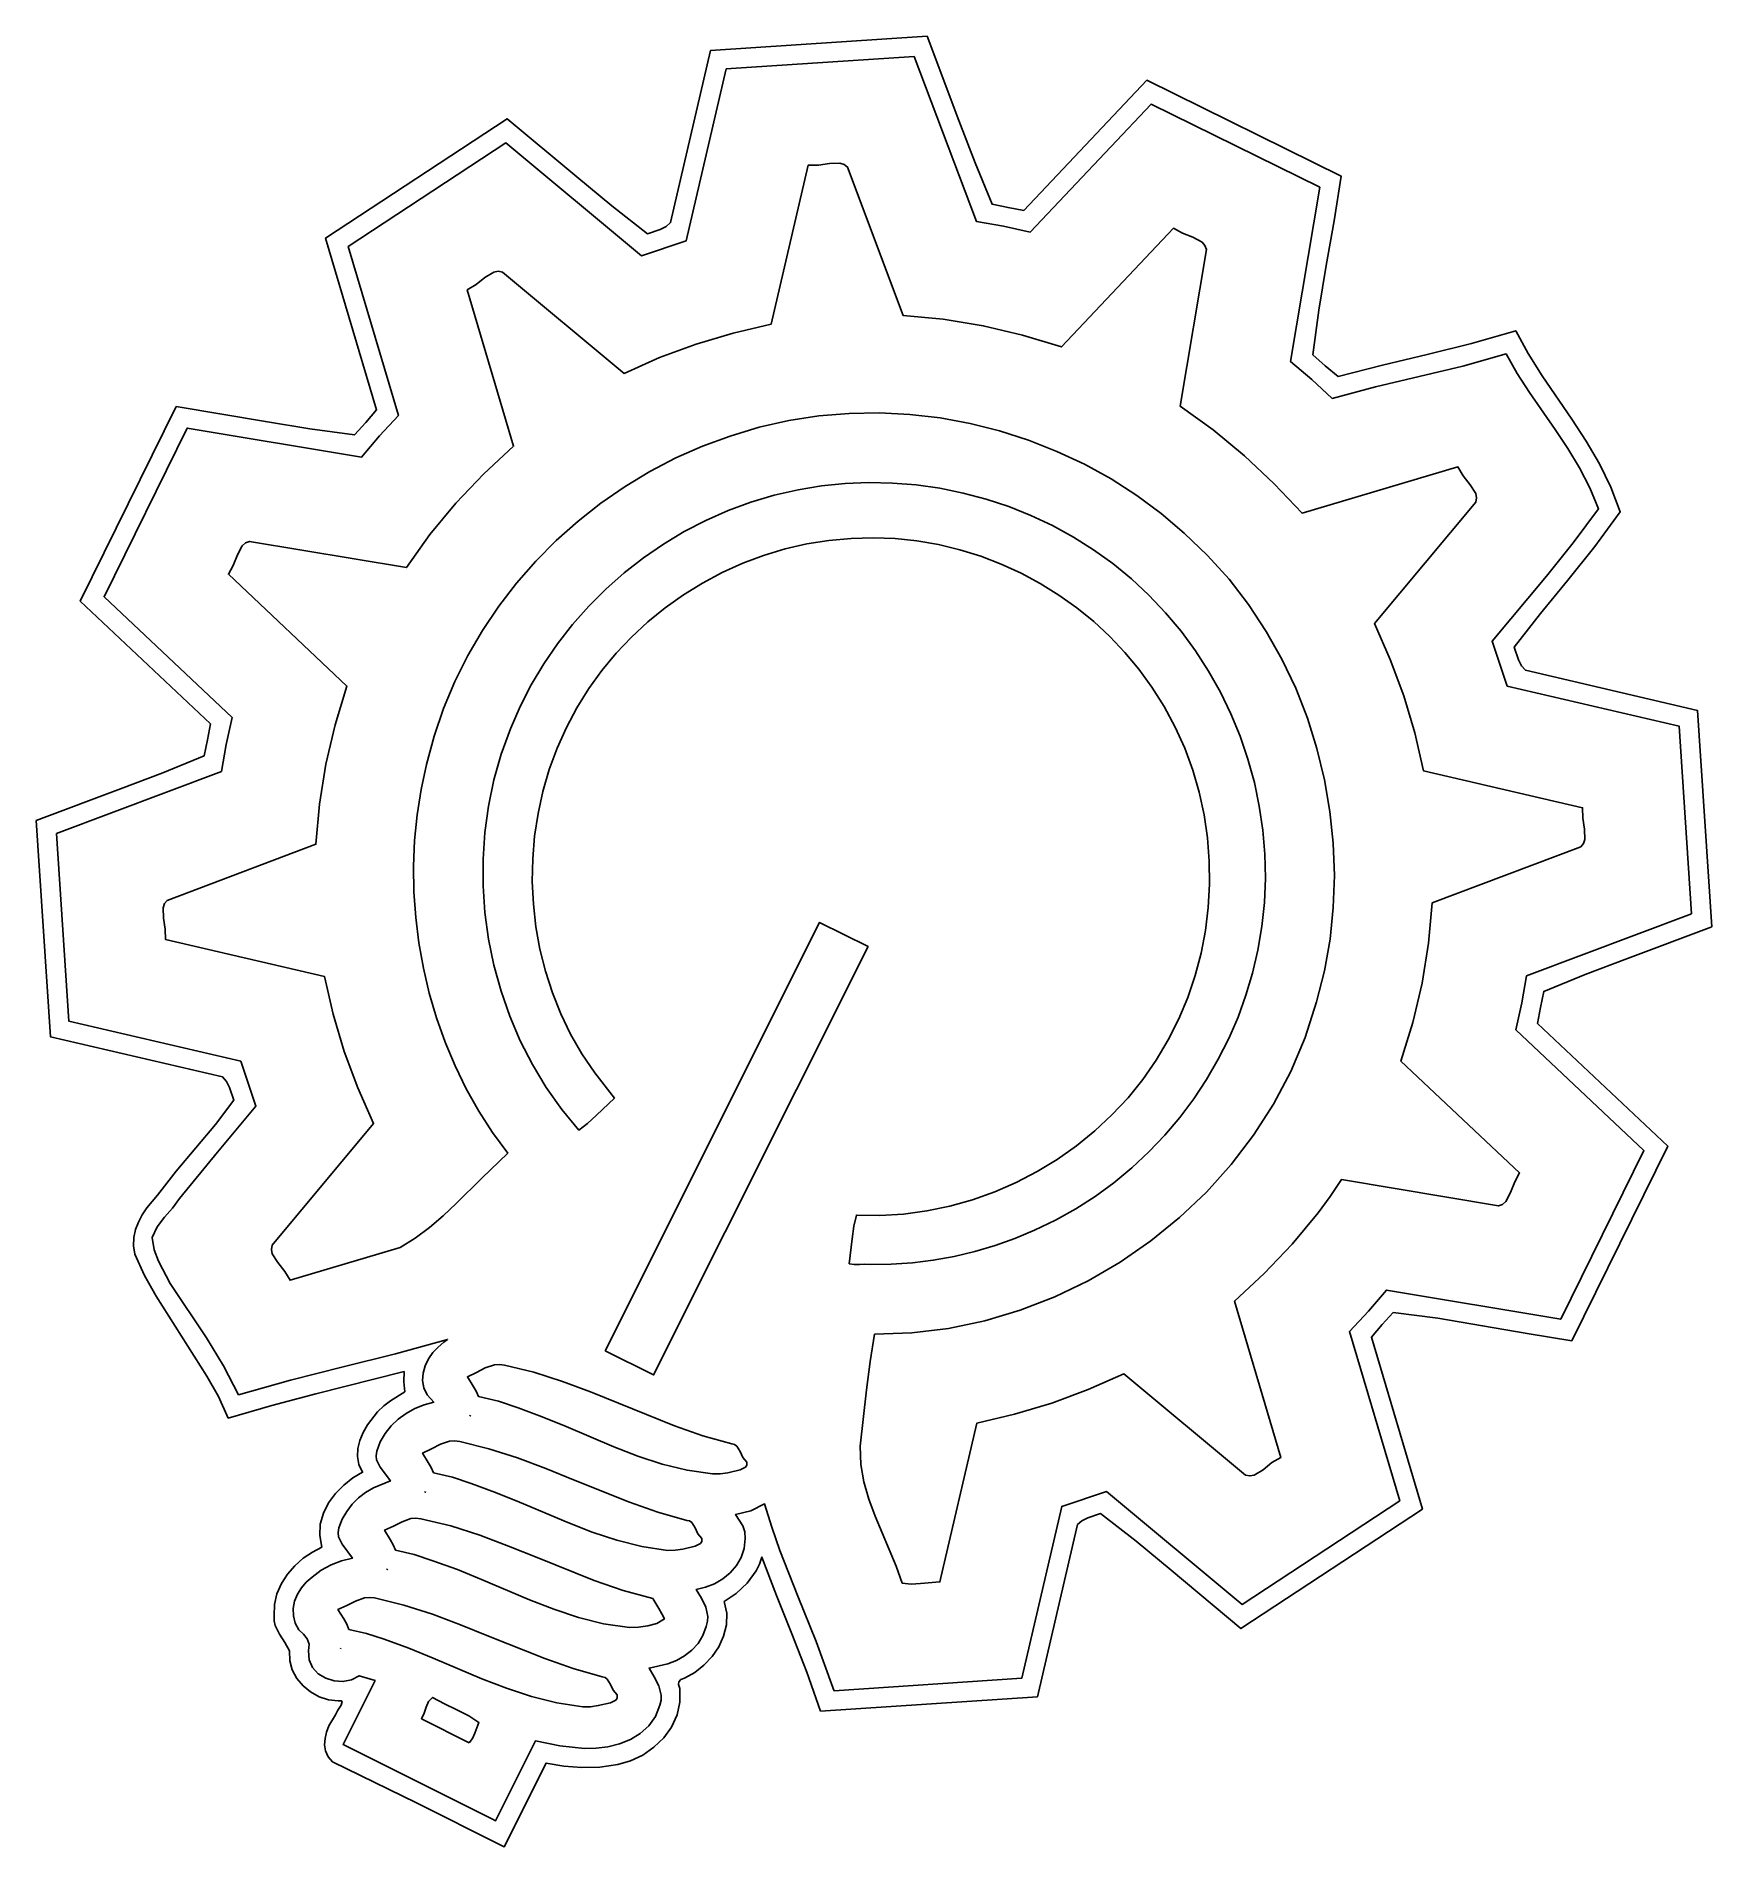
# Model space of a CAD drawing. Extents: x -8 to 151, y -9 to 163.
import ezdxf

# ---------------------------------------------------------------- set-up
doc = ezdxf.new("R2010")
doc.units = 0
for name, color, linetype in [('gear_bulb', 7, 'CONTINUOUS'), ('inside_edge', 7, 'CONTINUOUS'), ('nova-labs_logo', 7, 'CONTINUOUS'), ('outside_edge', 7, 'CONTINUOUS')]:
    doc.layers.add(name, color=color, linetype=linetype)

msp = doc.modelspace()

# ---------------------------------------------------------------- linework, layer by layer
at = {"layer": 'gear_bulb', "color": 7}
for points in [[(74.130936, 16.295701), (73.551912, 17.891073), (72.895991, 19.47357), (71.551871, 22.639731), (70.962874, 24.243283), (70.495388, 25.873745), (70.199015, 27.54106), (70.123359, 29.255172), (70.748575, 34.606271), (71.078816, 37.270872), (71.509469, 39.870987), (75.023369, 39.991784), (78.503789, 40.419484), (81.932215, 41.141085), (85.290137, 42.143584), (88.559044, 43.413987), (91.720426, 44.939287), (94.755774, 46.706486), (97.646571, 48.702585), (100.374312, 50.914582), (102.920483, 53.329476), (105.266573, 55.934268), (107.394073, 58.715956), (109.28447, 61.661541), (110.919254, 64.758021), (112.279914, 67.992397), (113.34794, 71.351668), (114.095713, 74.29595), (114.625488, 77.284605), (114.940254, 80.303262), (115.042997, 83.337549), (114.936704, 86.373097), (114.624362, 89.395535), (114.10896, 92.390492), (113.393485, 95.343597), (112.480923, 98.24048), (111.374263, 101.066771), (110.076491, 103.8081), (108.590594, 106.450094), (106.919562, 108.978383), (105.066379, 111.378597), (103.034036, 113.636367), (100.825516, 115.737319), (98.634696, 117.610425), (96.321498, 119.326907), (93.897936, 120.883231), (91.376025, 122.275856), (88.767779, 123.501242), (86.085211, 124.555855), (83.340339, 125.436152), (80.545174, 126.138597), (77.71173, 126.65965), (74.852024, 126.995772), (71.978069, 127.143427), (69.101881, 127.099073), (66.235472, 126.859175), (63.390858, 126.420193), (60.580052, 125.778586), (57.815069, 124.930819), (55.217621, 123.987083), (52.689161, 122.875182), (50.237809, 121.602604), (47.871682, 120.176842), (45.598894, 118.605391), (43.427568, 116.895736), (41.365817, 115.055372), (39.421759, 113.091791), (37.603515, 111.012484), (35.919197, 108.824941), (34.376929, 106.536654), (32.984822, 104.155116), (31.750998, 101.687817), (30.683573, 99.14225), (29.790663, 96.525902), (29.080388, 93.84627), (28.567465, 91.469026), (28.192945, 89.066287), (27.955561, 86.645656), (27.854038, 84.214733), (27.887109, 81.781118), (28.053502, 79.352412), (28.351949, 76.936215), (28.781178, 74.540128), (29.339919, 72.171751), (30.0269, 69.838685), (30.840854, 67.548531), (31.780509, 65.308889), (32.844594, 63.127359), (34.031841, 61.011543), (35.340979, 58.96904), (36.770737, 57.007452), (34.312771, 54.665018), (31.896525, 52.258542), (30.656583, 51.095137), (29.370113, 49.992342), (28.018128, 48.975695), (26.581646, 48.070736), (16.159759, 44.98029), (15.657263, 45.814499), (14.985861, 46.657905), (14.476624, 47.492482), (14.386275, 47.900825), (14.460616, 48.300201), (24.068995, 59.838552), (22.570748, 63.198456), (21.287918, 66.648421), (20.234003, 70.172342), (19.422505, 73.754112), (4.35461, 77.263635), (4.333734, 78.230397), (4.168338, 79.290161), (4.139516, 80.262041), (4.264163, 80.6585), (4.528367, 80.965156), (18.599339, 86.277816), (18.93365, 90.088268), (19.556753, 93.863985), (20.436995, 97.593524), (21.542727, 101.265444), (10.319084, 111.852933), (10.785222, 112.700953), (11.173026, 113.701837), (11.634987, 114.558007), (11.941433, 114.838831), (12.323608, 114.971885), (27.177177, 112.489514), (29.399233, 115.625076), (31.84315, 118.592186), (34.490266, 121.381012), (37.321919, 123.98171), (32.927757, 138.792154), (33.764682, 139.291755), (34.611118, 139.959476), (35.448409, 140.465544), (35.857798, 140.554902), (36.257904, 140.480181), (47.786022, 130.879075), (51.151426, 132.375464), (54.599264, 133.649521), (58.120863, 134.704569), (61.707557, 135.543925), (65.213666, 150.592608), (66.183004, 150.613855), (67.244372, 150.778523), (68.218292, 150.806904), (68.616372, 150.682574), (68.925286, 150.419277), (74.197532, 136.377336), (78.011561, 136.007394), (81.78962, 135.391159), (85.522275, 134.520744), (89.200104, 133.388264), (99.802536, 144.627705), (100.650554, 144.161565), (101.65144, 143.773763), (102.507612, 143.311802), (102.788432, 143.005354), (102.921482, 142.623181), (100.439546, 127.773881), (103.577788, 125.536672), (106.544318, 123.075295), (109.342933, 120.429588), (111.977423, 117.639385), (126.736634, 122.017748), (127.239143, 121.18343), (127.910504, 120.33991), (128.419717, 119.505226), (128.51008, 119.096832), (128.435781, 118.697408), (118.844476, 107.179553), (120.317185, 103.795057), (121.600036, 100.347186), (122.659685, 96.832125), (123.462787, 93.246061), (138.54221, 89.73355), (138.563077, 88.766788), (138.728472, 87.707024), (138.757294, 86.735144), (138.632647, 86.338686), (138.368443, 86.03203), (124.311988, 80.72492), (123.959629, 76.911451), (123.34301, 73.134526), (122.467881, 69.407705), (121.339994, 65.744549), (132.577727, 55.144678), (132.111478, 54.296654), (131.723543, 53.295794), (131.261462, 52.439637), (130.954973, 52.158803), (130.572775, 52.025721), (115.702555, 54.510659), (114.632668, 52.914765), (113.495825, 51.366999), (111.043815, 48.408346), (108.391608, 45.619689), (105.584283, 42.986015), (109.96948, 28.205458), (109.132553, 27.705854), (108.286123, 27.038138), (107.44883, 26.532068), (107.039436, 26.442703), (106.639317, 26.517409), (95.107802, 36.119818), (91.740463, 34.619232), (88.28826, 33.346031), (84.765766, 32.292017), (81.187546, 31.448992), (77.685282, 16.413545), (75.861168, 16.262308), (74.958883, 16.210076), (74.130928, 16.295707)], [(71.086775, 46.463736), (70.590786, 46.510918), (70.08455, 46.483701), (69.585446, 46.465929), (69.110853, 46.541443), (69.388573, 48.916983), (69.539102, 50.090763), (69.779883, 51.156339), (72.016272, 51.119649), (74.243273, 51.251149), (76.45172, 51.545515), (78.632445, 51.997423), (80.77628, 52.601554), (82.874059, 53.352582), (84.916614, 54.245186), (86.894777, 55.274046), (88.799381, 56.433838), (90.621259, 57.71924), (92.351244, 59.124928), (93.980167, 60.645584), (95.498862, 62.275882), (96.898163, 64.010501), (98.168897, 65.844117), (99.301904, 67.77141), (100.299983, 69.734322), (101.151156, 71.761008), (101.855617, 73.841369), (102.413558, 75.965316), (102.825173, 78.122749), (103.090656, 80.303582), (103.210203, 82.497714), (103.184002, 84.695053), (103.01225, 86.885506), (102.69514, 89.05898), (102.232865, 91.205379), (101.625619, 93.31461), (100.873593, 95.37658), (99.976983, 97.381192), (98.935982, 99.318353), (97.750783, 101.177972), (96.53534, 102.863301), (95.210087, 104.459903), (93.782476, 105.963771), (92.259962, 107.370896), (90.649999, 108.67727), (88.96004, 109.878886), (87.197539, 110.971735), (85.36995, 111.95181), (83.484727, 112.815102), (81.549325, 113.557604), (79.571195, 114.175307), (77.557794, 114.664203), (75.516573, 115.020285), (73.454989, 115.239544), (71.380493, 115.317973), (69.30054, 115.251563), (67.18386, 115.065768), (65.089291, 114.732602), (63.024411, 114.256964), (60.996798, 113.643753), (59.014031, 112.897866), (57.083689, 112.024202), (55.213349, 111.027658), (53.410591, 109.913132), (51.682994, 108.685524), (50.038135, 107.34973), (48.483594, 105.910648), (47.026946, 104.373178), (45.675774, 102.742217), (44.437656, 101.022662), (43.320168, 99.219413), (42.330889, 97.337367), (41.444828, 95.37212), (40.700681, 93.351964), (40.098129, 91.286409), (39.636848, 89.184958), (39.316523, 87.057123), (39.136831, 84.912409), (39.097453, 82.760324), (39.198071, 80.61038), (39.438363, 78.47208), (39.818009, 76.354934), (40.336691, 74.268448), (40.99409, 72.222134), (41.789883, 70.225497), (42.723754, 68.288043), (43.79538, 66.419283), (45.004442, 64.628725), (46.87704, 62.245492), (45.179493, 60.621453), (44.332878, 59.831527), (43.502007, 59.201772), (41.885896, 61.165933), (40.422262, 63.23761), (39.11303, 65.405543), (37.960133, 67.658467), (36.965496, 69.985118), (36.131051, 72.374233), (35.458724, 74.814548), (34.950446, 77.2948), (34.608144, 79.803725), (34.433746, 82.330058), (34.429178, 84.862538), (34.596377, 87.389899), (34.937267, 89.900878), (35.453779, 92.384213), (36.147839, 94.828637), (37.021377, 97.222889), (37.942457, 99.342698), (38.99831, 101.395553), (40.182381, 103.37564), (41.488113, 105.277146), (42.908954, 107.094258), (44.438347, 108.821164), (46.069738, 110.452049), (47.796568, 111.981102), (49.612288, 113.402508), (51.510337, 114.710455), (53.484163, 115.899129), (55.527209, 116.962718), (57.632921, 117.895408), (59.794743, 118.691387), (62.00612, 119.34484), (64.260497, 119.849956), (66.479071, 120.224091), (68.715669, 120.455932), (70.962344, 120.547467), (73.211149, 120.500685), (75.454136, 120.317574), (77.68336, 120.000123), (79.890872, 119.55032), (82.068726, 118.970153), (84.208975, 118.261612), (86.303672, 117.426683), (88.344869, 116.467357), (90.324621, 115.385622), (92.23498, 114.183465), (94.068, 112.862876), (95.815731, 111.425842), (97.47023, 109.874353), (99.060084, 108.21287), (100.536056, 106.455279), (101.895548, 104.609574), (103.135959, 102.683752), (104.254687, 100.685809), (105.249133, 98.62374), (106.116698, 96.505545), (106.854779, 94.339216), (107.460779, 92.132751), (107.932096, 89.894143), (108.266131, 87.631393), (108.460281, 85.352495), (108.511949, 83.065444), (108.418534, 80.778237), (108.177435, 78.498871), (107.786051, 76.235341), (107.293252, 74.085252), (106.667959, 71.972056), (105.914897, 69.901922), (105.038787, 67.881013), (104.044352, 65.915498), (102.936315, 64.011546), (101.719402, 62.175318), (100.398331, 60.412987), (98.97783, 58.730715), (97.462618, 57.134674), (95.857422, 55.631028), (94.166959, 54.225943), (92.395959, 52.925586), (90.54914, 51.736126), (88.631228, 50.663728), (86.646944, 49.71456), (84.796908, 48.942701), (82.907826, 48.272071), (80.985652, 47.704269), (79.036338, 47.240898), (77.065839, 46.883558), (75.080108, 46.633851), (73.0851, 46.493378), (71.086768, 46.463738)], [(45.996684, 38.311764), (66.295989, 78.885184), (70.882278, 76.588624), (50.582546, 36.016911), (45.996684, 38.311764)], [(56.154767, 26.632156), (53.749454, 26.991316), (51.401012, 27.575565), (49.096005, 28.332868), (46.820995, 29.211186), (42.307217, 31.122724), (40.041575, 32.051871), (37.75218, 32.893886), (35.883145, 33.538834), (33.996098, 33.979954), (33.787642, 34.482578), (33.501522, 34.963878), (32.956476, 35.847857), (33.810893, 36.234037), (34.642711, 36.673307), (35.507404, 36.975021), (35.969415, 37.014717), (36.46045, 36.948532), (39.230763, 36.265218), (41.941224, 35.396167), (44.610178, 34.398367), (47.255969, 33.328803), (52.551448, 31.202333), (55.237826, 30.2594), (57.974425, 29.47265), (58.249728, 29.412291), (58.461101, 29.25793), (58.764582, 28.767376), (59.029914, 28.201334), (59.402143, 27.760156), (59.396716, 27.474492), (59.272162, 27.264198), (58.778458, 27.010061), (57.602125, 26.749994), (56.881682, 26.649912), (56.154767, 26.632156)], [(51.891887, 19.398761), (49.457656, 19.766363), (47.082822, 20.361259), (44.753329, 21.130453), (42.455118, 22.020947), (37.896324, 23.953852), (35.607627, 24.890269), (33.293988, 25.736002), (31.523768, 26.332582), (29.741331, 26.741435), (29.532709, 27.247119), (29.242595, 27.731635), (28.707685, 28.619158), (29.565576, 29.005036), (30.399746, 29.444497), (31.267296, 29.744217), (31.73143, 29.781259), (32.225321, 29.710868), (34.991093, 29.024384), (37.698387, 28.153581), (40.365128, 27.15522), (43.009242, 26.086062), (48.301294, 23.962403), (50.985083, 23.021424), (53.717949, 22.236693), (53.994371, 22.178443), (54.206687, 22.025539), (54.51133, 21.536318), (54.776532, 20.970122), (55.146949, 20.528042), (55.138163, 20.241869), (55.010946, 20.031799), (54.514161, 19.778979), (53.341807, 19.515745), (52.620063, 19.415953), (51.891887, 19.39876)], [(48.289711, 12.084276), (45.848573, 12.450151), (43.470048, 13.044516), (41.139434, 13.813993), (38.842033, 14.705203), (34.288062, 16.63931), (32.002092, 17.57545), (29.690531, 18.419809), (27.920774, 19.017368), (26.137873, 19.427804), (25.928823, 19.931066), (25.641961, 20.41302), (25.100813, 21.297842), (25.943375, 21.675999), (26.759804, 22.112723), (27.608428, 22.417175), (28.06304, 22.460162), (28.547575, 22.398517), (31.368521, 21.712925), (34.130734, 20.827819), (36.852445, 19.806049), (39.551883, 18.710468), (44.956856, 16.549279), (47.69885, 15.609374), (50.491489, 14.847065), (51.081499, 13.879541), (51.373995, 13.39479), (51.596861, 12.897614), (50.873169, 12.473157), (50.033047, 12.233758), (49.148044, 12.122952), (48.289711, 12.084276)], [(43.888082, 4.569103), (41.417395, 4.948004), (39.009441, 5.55522), (36.64955, 6.337117), (34.323047, 7.240058), (29.711521, 9.194536), (27.397152, 10.1388), (25.057483, 10.989567), (23.399264, 11.536146), (21.732828, 11.910497), (21.524397, 12.414524), (21.236991, 12.897268), (20.694061, 13.783524), (21.538529, 14.162588), (22.358443, 14.599024), (23.210098, 14.903092), (23.665421, 14.946194), (24.149788, 14.885053), (26.921185, 14.210746), (29.635118, 13.345722), (32.309391, 12.348155), (34.961809, 11.276221), (40.272298, 9.141952), (42.965978, 8.195967), (45.709021, 7.408316), (45.984678, 7.347259), (46.196485, 7.192954), (46.500803, 6.703784), (46.76648, 6.139185), (47.13802, 5.697531), (47.13045, 5.4075), (47.003489, 5.195564), (46.506538, 4.943454), (45.346541, 4.688649), (44.6206, 4.587164), (43.888082, 4.569103)], [(33.111894, 1.171654), (28.618679, 3.44089), (28.863942, 3.962201), (29.049608, 4.551572), (29.279501, 5.092604), (29.657447, 5.468899), (30.76581, 4.862388), (31.951149, 4.302676), (33.085403, 3.732615), (34.040509, 3.095061), (33.650539, 2.07428), (33.436806, 1.574536), (33.111894, 1.171654)]]:
    msp.add_lwpolyline(points, close=True, dxfattribs=at)
at = {"layer": 'inside_edge', "color": 7}
msp.add_lwpolyline([(75.24502, 160.897125), (57.46471, 159.722519), (53.67476, 143.444443), (49.431092, 142.026441), (36.597768, 152.717262), (21.675163, 142.906491), (26.42216, 126.899716), (24.628143, 124.966622), (22.9278, 122.950603), (6.429582, 125.704958), (-1.450041, 109.73022), (10.685653, 98.281823), (10.114825, 95.744927), (9.661426, 93.184461), (-5.950024, 87.291796), (-4.775419, 69.514587), (11.487671, 65.728254), (12.919625, 61.476317), (9.279574, 57.126874), (5.691642, 52.734733), (5.033667, 51.807767), (4.275503, 50.942808), (3.579841, 50.044412), (3.109371, 49.01713), (3.277396, 47.873516), (3.703727, 46.778943), (4.818828, 44.689745), (8.236534, 39.520798), (9.843087, 36.873289), (11.283032, 34.132248), (16.20953, 35.525753), (21.175252, 36.773806), (26.143917, 38.01108), (31.07924, 39.372239), (30.721639, 39.103523), (30.168039, 38.655988), (29.672138, 38.123739), (29.256046, 37.524162), (28.941872, 36.874649), (28.751724, 36.192588), (28.707713, 35.495368), (28.831951, 34.800382), (29.146543, 34.125015), (29.763559, 33.433584), (28.853628, 33.174832), (27.980482, 32.820211), (27.159456, 32.371497), (26.405877, 31.830463), (25.735079, 31.198879), (25.162391, 30.478522), (24.703146, 29.671162), (24.372673, 28.778571), (24.304153, 28.352174), (24.350037, 27.963959), (24.687458, 27.269557), (25.662, 25.981325), (24.050842, 25.333376), (23.313882, 24.888945), (22.638248, 24.365967), (22.035628, 23.765757), (21.517708, 23.089635), (21.096173, 22.338922), (20.782711, 21.51493), (20.714153, 21.083075), (20.758308, 20.686956), (21.089974, 19.972076), (22.063253, 18.642754), (21.031993, 18.391326), (20.04121, 18.014358), (19.104659, 17.505236), (18.236097, 16.857335), (17.693721, 16.399682), (17.22758, 15.852257), (16.854984, 15.236164), (16.593242, 14.572507), (16.459666, 13.882392), (16.471564, 13.186924), (16.646249, 12.507212), (17.001029, 11.864356), (17.424145, 11.462729), (17.777242, 11.018687), (17.971548, 10.50371), (17.918286, 9.889284), (17.964147, 9.036863), (18.288821, 8.306136), (18.831875, 7.715795), (19.532874, 7.284532), (20.331387, 7.031038), (21.166977, 6.973999), (21.979212, 7.132106), (22.707658, 7.524054), (24.206274, 7.067233), (21.175968, 1.007139), (35.020603, -5.916986), (35.316193, -6.064782), (35.612298, -6.212576), (39.396047, 1.353886), (41.689976, 0.882788), (44.041757, 0.637135), (45.132031, 0.653248), (46.244646, 0.793186), (47.339762, 1.065689), (48.377548, 1.479481), (49.318163, 2.043298), (50.121774, 2.765864), (50.748542, 3.655909), (51.158636, 4.722164), (51.290846, 5.208119), (51.309525, 5.673691), (51.086029, 6.557987), (50.647559, 7.403648), (50.153521, 8.239263), (51.918448, 8.644433), (52.750057, 8.978927), (53.519481, 9.408949), (54.205514, 9.940195), (54.786939, 10.578357), (55.242546, 11.329125), (55.551124, 12.198194), (55.693653, 12.681816), (55.725826, 13.146212), (55.531336, 14.029164), (55.11213, 14.87074), (54.612682, 15.694623), (55.500727, 15.895958), (56.351846, 16.234802), (57.140691, 16.699582), (57.841911, 17.278737), (58.430159, 17.9607), (58.88008, 18.733903), (59.16633, 19.586779), (59.263559, 20.507765), (59.221946, 21.153554), (59.015049, 21.734439), (58.343719, 22.795482), (59.771697, 23.154561), (61.088772, 23.792321), (61.764168, 21.578115), (62.530325, 19.391496), (64.22908, 15.068984), (65.973343, 10.760731), (67.551426, 6.402684), (67.588632, 6.305013), (67.666147, 6.100376), (85.432505, 7.274981), (89.222971, 23.554609), (93.465607, 24.971058), (106.298934, 14.280756), (121.222053, 24.091525), (116.469888, 40.116904), (118.265218, 42.041134), (119.969415, 44.046382), (136.466602, 41.292543), (144.347256, 57.267281), (132.217248, 68.709476), (132.783676, 71.249092), (133.233206, 73.812008), (148.846724, 79.705186), (147.672119, 97.482914), (131.406962, 101.269247), (129.96984, 105.51188), (135.131065, 111.69215), (137.650181, 114.831389), (140.042094, 118.069255), (139.234411, 120.056707), (138.254172, 121.951057), (137.146936, 123.776836), (135.958269, 125.558566), (133.518884, 129.087992), (132.35929, 130.884739), (131.300509, 132.735543), (127.209051, 131.584144), (123.075121, 130.594411), (118.936694, 129.621174), (114.831747, 128.519263), (112.904212, 130.30512), (110.897617, 132.001738), (113.654557, 148.517009), (97.679819, 156.397149), (86.234008, 144.264039), (83.709724, 144.823576), (81.162998, 145.270179), (75.245012, 160.897132)], close=True, dxfattribs=at)
at = {"layer": 'nova-labs_logo', "color": 7}
for points in [[(33.232828, 32.20192), (33.187359, 32.116448)], [(28.977947, 24.969382), (28.934009, 24.887626)], [(25.376634, 17.651487), (25.331603, 17.566015)], [(20.967422, 10.138884), (20.923484, 10.05538)]]:
    msp.add_lwpolyline(points, dxfattribs=at)
for points in [[(33.187359, 32.116448), (33.187359, 32.116448), (33.207689, 32.150986), (33.232828, 32.20192)], [(28.934009, 24.887626), (28.934009, 24.887626), (28.953027, 24.919323), (28.977947, 24.969382)], [(25.331603, 17.566015), (25.331603, 17.566015), (25.352151, 17.600553), (25.376634, 17.651487)], [(20.923484, 10.05538), (20.923484, 10.05538), (20.942283, 10.088607), (20.967422, 10.138884)]]:
    msp.add_open_spline(points, degree=3, dxfattribs=at)
at = {"layer": 'outside_edge', "color": 7}
msp.add_lwpolyline([(36.0446, -8.48656), (28.126703, -4.522955), (20.177883, -0.644781), (19.766611, -0.153667), (19.525523, 0.392799), (19.433222, 0.976546), (19.468309, 1.579498), (19.609384, 2.183589), (19.835047, 2.770744), (20.454545, 3.821962), (20.669329, 4.243898), (20.987094, 4.71791), (21.100811, 5.07174), (20.985207, 5.149753), (20.703458, 5.133118), (19.788464, 5.247189), (18.910871, 5.53665), (18.100517, 5.982301), (17.38723, 6.564934), (16.800841, 7.265347), (16.37118, 8.064335), (16.128079, 8.942694), (16.101371, 9.88122), (15.658051, 10.679899), (15.151822, 11.455452), (14.755325, 12.272811), (14.652177, 12.717459), (14.641203, 13.196908), (14.672957, 14.266604), (14.915115, 15.288414), (15.338933, 16.249681), (15.915656, 17.137749), (16.616543, 17.939961), (17.412841, 18.64366), (18.275805, 19.236191), (19.176687, 19.704897), (18.965237, 20.79748), (19.023626, 21.87321), (19.315857, 22.91096), (19.805932, 23.889602), (20.457859, 24.788009), (21.23564, 25.585053), (22.103279, 26.259609), (23.024782, 26.790548), (22.675031, 27.517117), (22.535509, 28.274583), (22.57638, 29.045947), (22.767822, 29.814214), (23.080002, 30.562386), (23.48309, 31.273467), (24.442679, 32.516365), (25.030626, 33.074038), (25.672734, 33.573218), (27.040666, 34.419278), (26.919517, 35.374978), (26.950153, 36.337988), (18.60241, 34.2239), (14.438847, 33.128387), (10.305108, 31.924186), (9.368146, 33.955845), (8.284936, 35.909016), (5.87543, 39.686262), (3.467883, 43.46867), (2.387126, 45.428292), (1.453594, 47.468984), (1.330147, 48.256818), (1.359568, 49.02707), (1.521246, 49.775364), (1.794574, 50.497321), (2.15894, 51.188568), (2.593736, 51.844725), (3.592182, 53.034268), (5.385834, 55.300552), (7.248849, 57.520667), (9.092302, 59.74718), (10.827266, 62.032651), (10.418304, 63.23983), (10.138868, 63.806231), (9.771991, 64.23789), (-6.522673, 68.031716), (-7.876529, 88.527419), (0.114132, 91.532785), (4.10255, 93.044754), (8.033736, 94.6614), (8.353252, 96.174807), (8.61823, 97.700424), (-3.702246, 109.32412), (5.381101, 127.741432), (13.822436, 126.321202), (18.039561, 125.624004), (22.263958, 125.052505), (23.323612, 126.225308), (24.343201, 127.435309), (19.521663, 143.693965), (36.724304, 155.003), (43.319778, 149.492574), (46.622196, 146.747918), (49.987911, 144.114085), (51.19392, 144.517407), (51.754494, 144.799254), (52.185461, 145.163381), (55.981852, 161.47), (76.478408, 162.82343), (79.494974, 154.833506), (81.011971, 150.842941), (82.635018, 146.899502), (84.136483, 146.586422), (85.650561, 146.328671), (97.273401, 158.649574), (115.690287, 149.5658), (115.005422, 145.334612), (114.267579, 141.109356), (113.569604, 136.88499), (113.004349, 132.656473), (114.176937, 131.598376), (115.385872, 130.579363), (119.597642, 131.661345), (123.822154, 132.669655), (128.03387, 133.720154), (132.207247, 134.928697), (133.392969, 132.754954), (134.711207, 130.652729), (137.50933, 126.537326), (138.871272, 124.461392), (140.129838, 122.331465), (141.226052, 120.116166), (142.100945, 117.78412), (139.704673, 114.484606), (137.150486, 111.296825), (134.562456, 108.144488), (132.064647, 104.951304), (132.474029, 103.74868), (132.756444, 103.189515), (133.121204, 102.759739), (149.419282, 98.965902), (150.773138, 78.469773), (142.787717, 75.466085), (138.800178, 73.95496), (134.863299, 72.337074), (134.545547, 70.820859), (134.282222, 69.292497), (146.59971, 57.6735), (137.51551, 39.257467), (133.287616, 39.940961), (129.065489, 40.678583), (124.84403, 41.375745), (120.618136, 41.937855), (119.564503, 40.776679), (118.55042, 39.578533), (123.375801, 23.30408), (106.172305, 11.995046), (99.574303, 17.507841), (96.269958, 20.252292), (92.901867, 22.88268), (91.700712, 22.478822), (91.14114, 22.1994), (90.712428, 21.835945), (86.915612, 5.527617), (66.387461, 4.171199), (65.100502, 7.854675), (63.679015, 11.486238), (62.224487, 15.106002), (60.838401, 18.754081), (60.603971, 18.078893), (60.280926, 17.44217), (59.42517, 16.292557), (58.383492, 15.32213), (57.268251, 14.547776), (57.501921, 13.446302), (57.473288, 12.350074), (57.213075, 11.28403), (56.752006, 10.273107), (56.120807, 9.342244), (55.350199, 8.516379), (54.470908, 7.820448), (53.513658, 7.279391), (53.158663, 7.154026), (52.976938, 6.954739), (52.94723, 6.678473), (53.048284, 6.322171), (53.069975, 5.030344), (52.799236, 3.802306), (52.274444, 2.662118), (51.533975, 1.633848), (50.616205, 0.741561), (49.55951, 0.009321), (48.402268, -0.538807), (47.182854, -0.878757), (45.495928, -1.146811), (43.790222, -1.18411), (42.085737, -1.036283), (40.402472, -0.748965), (36.435687, -8.682109), (36.240166, -8.584349), (36.044645, -8.48659)], close=True, dxfattribs=at)

doc.saveas('drawing.dxf')
